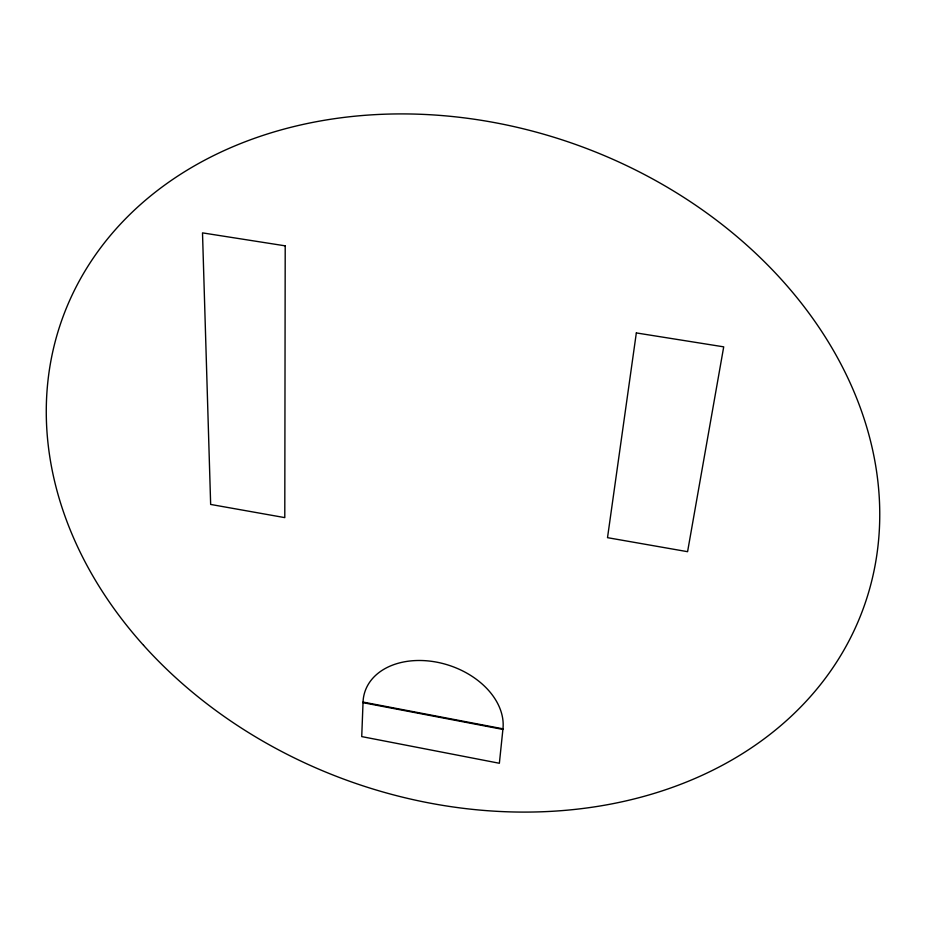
<?xml version="1.0" encoding="UTF-8"?>
<svg xmlns="http://www.w3.org/2000/svg" width="926" height="926" viewBox="0 0 926 926"><rect width="100%" height="100%" fill="white"/><g stroke="black" fill="none" stroke-linecap="round" stroke-linejoin="round"><path stroke-width="1.39" d="M363.027 702.684L361.73 736.598L499.369 763.267L502.899 729.422A71.8 51.381 18.1 0 0 436.783 662.171A71.8 51.381 18.1 0 0 363.027 702.684L502.899 729.422M363.038 702.07L502.968 728.82M285.208 245.841L284.791 517.622L210.653 504.438L202.505 232.877L285.208 245.841M636.336 332.932L607.514 537.67L687.578 551.688L723.715 346.845L636.336 332.932M143.565 645.329A425.902 337.863 19.8 0 0 854.513 629.657A425.902 337.863 19.8 0 0 390.957 114.025A425.902 337.863 19.8 0 0 143.565 645.329"/></g></svg>
